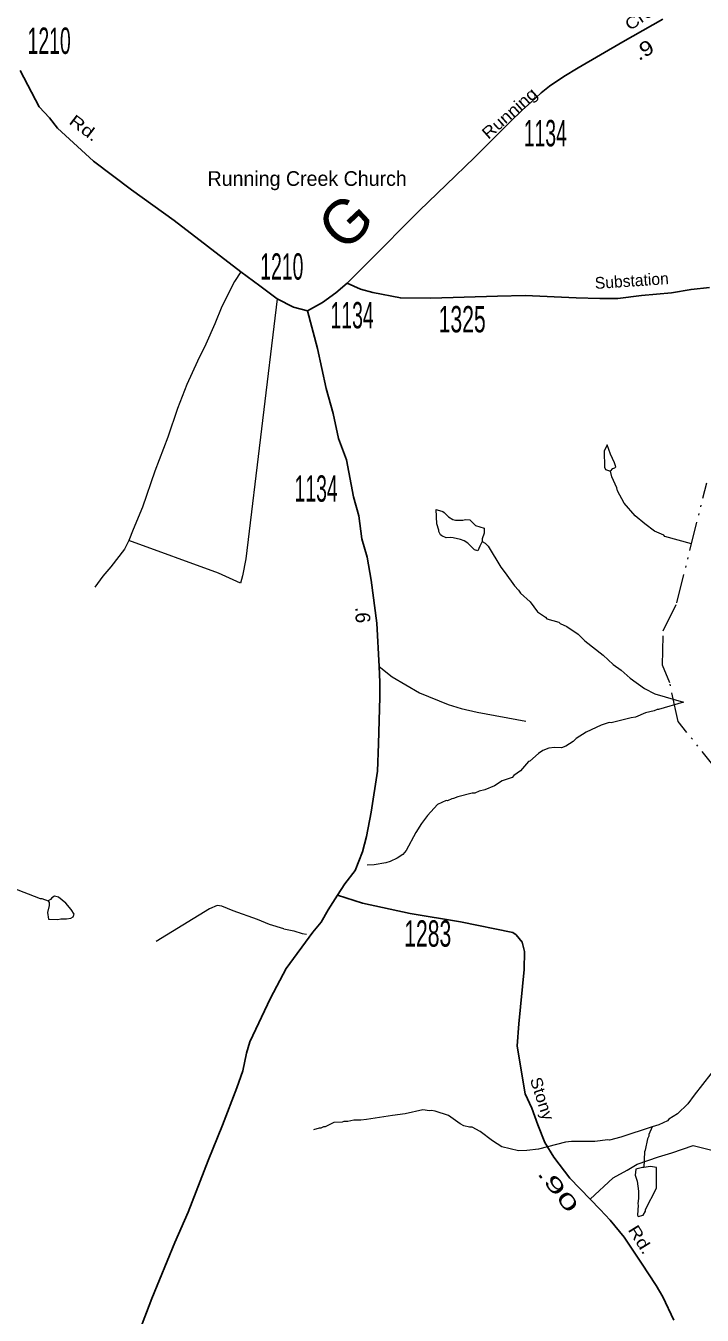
# Model space of a CAD drawing. Extents: x 472450 to 514595, y 155055 to 196778.
# Drawn here: x 484137 to 485292, y 172373 to 174573 of the extents above; entities that cross this region are included whole.
import ezdxf
from ezdxf.enums import TextEntityAlignment as Align

# ---------------------------------------------------------------- set-up
doc = ezdxf.new("R2010")
doc.units = 0
doc.header["$LTSCALE"] = 10
doc.linetypes.add('DASH_DOUBLE_DOT', pattern=[9.2, 5, -1.2, 0.3, -1.2, 0.3, -1.2])
for name, color, linetype, lineweight in [('11', 7, 'Continuous', 40), ('17', 7, 'Continuous', 13), ('22', 7, 'Continuous', 13), ('32', 7, 'Continuous', 25), ('35', 7, 'Continuous', 13), ('59', 7, 'DASH_DOUBLE_DOT', 13), ('62', 7, 'Continuous', 13), ('8', 7, 'Continuous', 25)]:
    doc.layers.add(name, color=color, linetype=linetype, lineweight=lineweight)

msp = doc.modelspace()

# ---------------------------------------------------------------- linework, layer by layer
at = {"layer": '32'}
for points in [[(484685.63, 174134.04), (484719.98, 174168.21), (484809.1, 174258.07), (484854.75, 174301.94), (484903.01, 174348.77), (484933.01, 174378.72), (484963.44, 174408.67), (484984.74, 174429.76), (484999.53, 174442.84), (485016.48, 174458.87), (485030.83, 174470.26), (485055.17, 174487.14), (485079.95, 174501.9), (485156.04, 174546.2), (485224.29, 174584.59)], [(484127.51, 174497.28), (484160.16, 174435.21), (484177.53, 174416.07), (484191.48, 174398.48), (484252.45, 174342.25), (484317.34, 174293.17), (484390.54, 174241.07), (484504.08, 174153.44), (484536.27, 174129.81), (484566.29, 174107.22), (484594.28, 174093.24), (484617.82, 174086.85)], [(484617.82, 174086.85), (484643.58, 174101.17), (484666.47, 174117.64), (484685.63, 174134.04)], [(484685.63, 174134.04), (484708.24, 174123.91), (484729.54, 174118.43), (484776.63, 174109.05), (484828.29, 174108.63), (484942.29, 174112.04), (484989.36, 174113.24), (485076.6, 174108.88), (485116.82, 174108.12), (485147.31, 174107.87), (485187.81, 174113.26), (485239.14, 174117.66), (485272.55, 174123.49), (485303.85, 174126.87)], [(484668.89, 173089.76), (484681.56, 173109.05), (484699.54, 173131.83), (484711.91, 173163.74), (484718.35, 173189.83), (484726.58, 173231.39), (484737.2, 173301.25), (484738.84, 173347.8), (484741.29, 173427.72), (484741.62, 173453.33), (484740.51, 173479.7), (484736.34, 173554.12), (484726.66, 173627.38), (484719.7, 173666.49), (484710.88, 173697.65), (484705.32, 173736.91), (484696.45, 173769.29), (484684.51, 173832.46), (484670.76, 173869.19), (484661.46, 173911.44), (484650.02, 173954.39), (484634.99, 174022.41), (484617.82, 174086.85)], [(484331.13, 172345.89), (484352.06, 172401.09), (484391.19, 172496.91), (484414.37, 172548.57), (484448.11, 172636.95), (484472.8, 172696.95), (484497.51, 172760.61), (484507.67, 172789.74), (484513.59, 172820.12), (484519.34, 172839.58), (484554.57, 172914.07), (484581.64, 172964.46), (484626.83, 173026.29), (484641.09, 173043.75), (484653.13, 173064.34), (484668.89, 173089.76)], [(485243.29, 172364.12), (485224.46, 172404), (485213.15, 172423.63), (485188.21, 172461.72), (485158.19, 172506.01), (485134.27, 172535), (485117.62, 172553.15), (485100.35, 172570.93), (485065.7, 172606.64), (485038.12, 172642.32), (485023.2, 172667.51), (485011.27, 172697.73), (485001, 172726.2), (484989.56, 172750.27), (484979.53, 172807.92), (484975.57, 172832.33), (484978.88, 172869.93), (484987.57, 172962.47), (484988.36, 172993.31), (484984.41, 173009.13), (484974.21, 173021.87), (484968.62, 173025.82), (484879.05, 173044.18), (484793.24, 173058.21), (484711.8, 173075.73), (484668.89, 173089.76)]]:
    msp.add_lwpolyline(points, dxfattribs=at)
at = {"layer": '35'}
for points in [[(484504.08, 174153.44), (484493.16, 174137.05), (484471.53, 174094.4), (484459.89, 174064.93), (484444.12, 174029.88), (484430.11, 174000.95), (484411.82, 173961.37), (484395.98, 173920.16), (484379.45, 173871.58), (484357.24, 173813.36), (484336.24, 173752.12), (484320.47, 173713.89), (484312.84, 173695.04), (484305.33, 173679.98), (484282.34, 173649.83), (484268.51, 173634.12), (484254.92, 173615.19)], [(484566.29, 174107.22), (484512.77, 173663.82), (484506.72, 173634.52), (484503.69, 173622.39), (484465.72, 173639.19), (484312.84, 173695.04)], [(484740.51, 173479.7), (484762.48, 173462.18), (484809.07, 173434.77), (484858.19, 173415.24), (484880.07, 173408.21), (484907.45, 173401.93), (484990.81, 173386.53)], [(484577.77, 173032.21), (484552.92, 173039.58), (484532.67, 173047.87), (484491.25, 173063.07), (484471.46, 173070.89), (484463.6, 173072.09), (484450.67, 173066.19), (484359.66, 173010.82)], [(484577.77, 173032.21), (484594.79, 173028.53), (484608.6, 173023.92), (484616.42, 173023)], [(485100.35, 172570.93), (485139.48, 172607.07), (485163.29, 172620.41), (485180.42, 172630.78), (485216.91, 172643.14), (485239.56, 172649.94), (485276.06, 172662.56), (485315.04, 172652.96)]]:
    msp.add_lwpolyline(points, dxfattribs=at)
at = {"layer": '59'}
msp.add_lwpolyline([(485323.09, 173295.67), (485250.44, 173386.07), (485236.28, 173451.75), (485224.09, 173482), (485225, 173541.02), (485248.47, 173588.56), (485299.38, 173793.62)], dxfattribs=at)
at = {"layer": '62'}
for points in [[(485135.31, 173813.42), (485139.03, 173817.86), (485142.66, 173818.78), (485143.91, 173820.77), (485142.16, 173827.55), (485135.06, 173842.2), (485129.16, 173858.08), (485124.16, 173847.17), (485125, 173820.39), (485126.78, 173816.11)], [(484915.97, 173693.3), (484912.25, 173685.36), (484908.47, 173677.44), (484903, 173678.8), (484891.53, 173690.53), (484885.53, 173694.16), (484878.84, 173696.8), (484866.69, 173699.28), (484861.84, 173700.14), (484854.5, 173699.53), (484847.19, 173702.69), (484844.81, 173704.48), (484841.84, 173710.05), (484841.84, 173712.55), (484838.38, 173723.62), (484837.41, 173747.91), (484839.28, 173747.36), (484848.97, 173744.17), (484851.38, 173742.86), (484858.62, 173735.47), (484865.91, 173731.06), (484870.75, 173729.72), (484882.94, 173729.72), (484887.84, 173730.88), (484895.16, 173729.98), (484904.78, 173720.28), (484919.31, 173715.73), (484919.19, 173707.23), (484916.06, 173697.55)], [(484175.22, 173080.19), (484177.06, 173077.16), (484176.94, 173072.16), (484174.34, 173060.2), (484176.03, 173048.41), (484191.84, 173048.34), (484196.75, 173049.48), (484206.5, 173049.3), (484213.84, 173050.39), (484218.12, 173052.81), (484219.41, 173057.03), (484214.62, 173064.89), (484205.66, 173076.08), (484192.97, 173086.08), (484186.34, 173087.97), (484181.41, 173085.06), (484179.53, 173082.09)], [(485192.12, 172624.75), (485189.69, 172624.8), (485178.06, 172622.03), (485177.28, 172611.55), (485180.84, 172601.72), (485183.06, 172584.67), (485182.88, 172572.67), (485181.56, 172562.69), (485182.12, 172560.42), (485181.28, 172543.19), (485182.47, 172540.91), (485191.03, 172543.23), (485194.81, 172550.42), (485194.78, 172552.92), (485213.59, 172589.31), (485213.44, 172625.08), (485203.09, 172626.53)]]:
    msp.add_lwpolyline(points, close=True, dxfattribs=at)
for points in [[(485273.53, 173689.51), (485227.72, 173702.02), (485225.88, 173703.81), (485210.16, 173710.62), (485193.81, 173723.2), (485176.97, 173737.31), (485158.34, 173758.44), (485147, 173779.92), (485145.84, 173784.7), (485137.62, 173803.62), (485135.31, 173813.42)], [(484915.97, 173693.3), (484921.41, 173690.19), (484926.25, 173685.08), (484947.75, 173649.64), (484955.53, 173639.72), (484971.09, 173617.41), (484978.31, 173610), (484981.28, 173605.19), (484998.19, 173590.34), (485010.72, 173573.08), (485024.06, 173564.31), (485026.44, 173561.27), (485047.12, 173555.59), (485048.91, 173553.55), (485060.44, 173548.06), (485079.72, 173534.92), (485091.19, 173523.94), (485122.59, 173499.05), (485139.47, 173483.45), (485153.34, 173473.67), (485168.38, 173460.11), (485193.16, 173442.09), (485210.75, 173433.23), (485259.43, 173418.81)], [(485259.43, 173418.81), (485217.06, 173406.34), (485214.62, 173406.41), (485209.78, 173404), (485195.06, 173400.55), (485177.91, 173393.39), (485170.59, 173392.28), (485136.25, 173383.47), (485132.66, 173384.3), (485119.19, 173379.56), (485093.44, 173367.58), (485076.19, 173356.92), (485071.22, 173352.02), (485058.94, 173343.75), (485051.56, 173340.91), (485039.38, 173341.66), (485029.59, 173340.59), (485019.81, 173336.3), (485012.41, 173331.69), (484997.62, 173318.23), (484995.19, 173317.78), (484981.53, 173301.55), (484969.81, 173293.78), (484967.38, 173290.58), (484950.19, 173284.92), (484937.34, 173276.42), (484920.75, 173269.25), (484910.94, 173266.95), (484903.62, 173263.59), (484898.75, 173263.45), (484874.25, 173257.69), (484866.91, 173254.33), (484864.47, 173254.14), (484857.09, 173250.78), (484854.66, 173251.33), (484839.94, 173244.12), (484822.62, 173225.47), (484812.66, 173212.16), (484802.72, 173196.61), (484786.41, 173165.67), (484780.84, 173159.03), (484771.03, 173152.97), (484758.78, 173147.22), (484751.41, 173144.86), (484731.84, 173141.25), (484719.62, 173141)], [(484113.34, 173102.94), (484161.88, 173083.95), (484164.31, 173083.91), (484175.22, 173080.19)], [(485320.69, 172803), (485277.88, 172748.08), (485267.34, 172733.53), (485249.41, 172716.14), (485234.66, 172707.19), (485232.19, 172704.73), (485217.47, 172697.78), (485206.47, 172694.25)], [(485206.47, 172694.25), (485152.53, 172676.58), (485133.59, 172671.45), (485130.53, 172672.02), (485108.53, 172669.2), (485068.28, 172669.27), (485058.5, 172668.22), (485012.03, 172655.89), (484992.5, 172653.78), (484977.84, 172653.33), (484949.84, 172659.91), (484933.56, 172670.48), (484912.44, 172686.42), (484899.12, 172693.44), (484894.19, 172693.53), (484884.47, 172695.98), (484878.41, 172699.11), (484858.5, 172713.52), (484836.03, 172720.97), (484829.38, 172722.36), (484826.28, 172721.67), (484814.75, 172723.14), (484784.78, 172716.25), (484762.78, 172713.44), (484718.75, 172706.83), (484708.97, 172705.77), (484696.78, 172705.77), (484687.03, 172703.47), (484679.72, 172703.61), (484677.28, 172702.41), (484662.62, 172701.45), (484647.84, 172694.25), (484645.41, 172694.3), (484640.53, 172691.89), (484638.09, 172691.94), (484628.28, 172689.14)], [(485206.47, 172694.25), (485200.75, 172680.86), (485200.75, 172678.36), (485198.22, 172673.66), (485194.34, 172654.22), (485193.09, 172651.75), (485192.12, 172624.75)]]:
    msp.add_lwpolyline(points, dxfattribs=at)

# ---------------------------------------------------------------- texts
at = {"layer": '11'}
for s, rotation, width, p in [('Creek', 34.232, 1.2, (485203.68, 174588.47)), ('Running', 41.701, 1.15, (484969.31, 174416.74)), ('Rd.', 322.775, 1.3, (484230.73, 174391.06)), ('Stony', 287.979, 1.1, (485008.88, 172739.34)), ('Rd.', 301.878, 1.25, (485177.9, 172496.5))]:
    msp.add_text(s, height=20, rotation=rotation, dxfattribs=dict(at, width=width)).set_placement(p, align=Align.CENTER)
msp.add_text('Substation', height=20, rotation=3.824, dxfattribs=at).set_placement((485172.02, 174128.41), align=Align.CENTER)
at = {"layer": '17'}
for s, rotation, width, p in [('.9', 30.133, 1.2, (485197.83, 174521.35)), ('.90', 307.697, 1.9, (485035.73, 172580))]:
    msp.add_text(s, height=25, rotation=rotation, dxfattribs=dict(at, width=width)).set_placement(p, align=Align.CENTER)
msp.add_text('.6', height=25, rotation=272.421, dxfattribs=at).set_placement((484699.83, 173567.33), align=Align.CENTER)
at = {"layer": '22'}
msp.add_text('Running Creek Church', height=25, dxfattribs=at).set_placement((484447.28, 174300.23))
msp.add_text('G', height=75, rotation=43.227, dxfattribs=at).set_placement((484708.57, 174212.14), align=Align.CENTER)
at = {"layer": '8'}
for s, width, p in [('1210', 0.55, (484176.97, 174525.45)), ('1134', 0.55, (485023.77, 174367.63)), ('1210', 0.55, (484574.09, 174140.16)), ('1134', 0.55, (484694.04, 174056.99)), ('1325', 0.6, (484881.91, 174050.18)), ('1134', 0.55, (484632.63, 173761.21)), ('1283', 0.6, (484823.11, 173001.68))]:
    msp.add_text(s, height=45, dxfattribs=dict(at, width=width)).set_placement(p, align=Align.CENTER)

doc.saveas('drawing.dxf')
